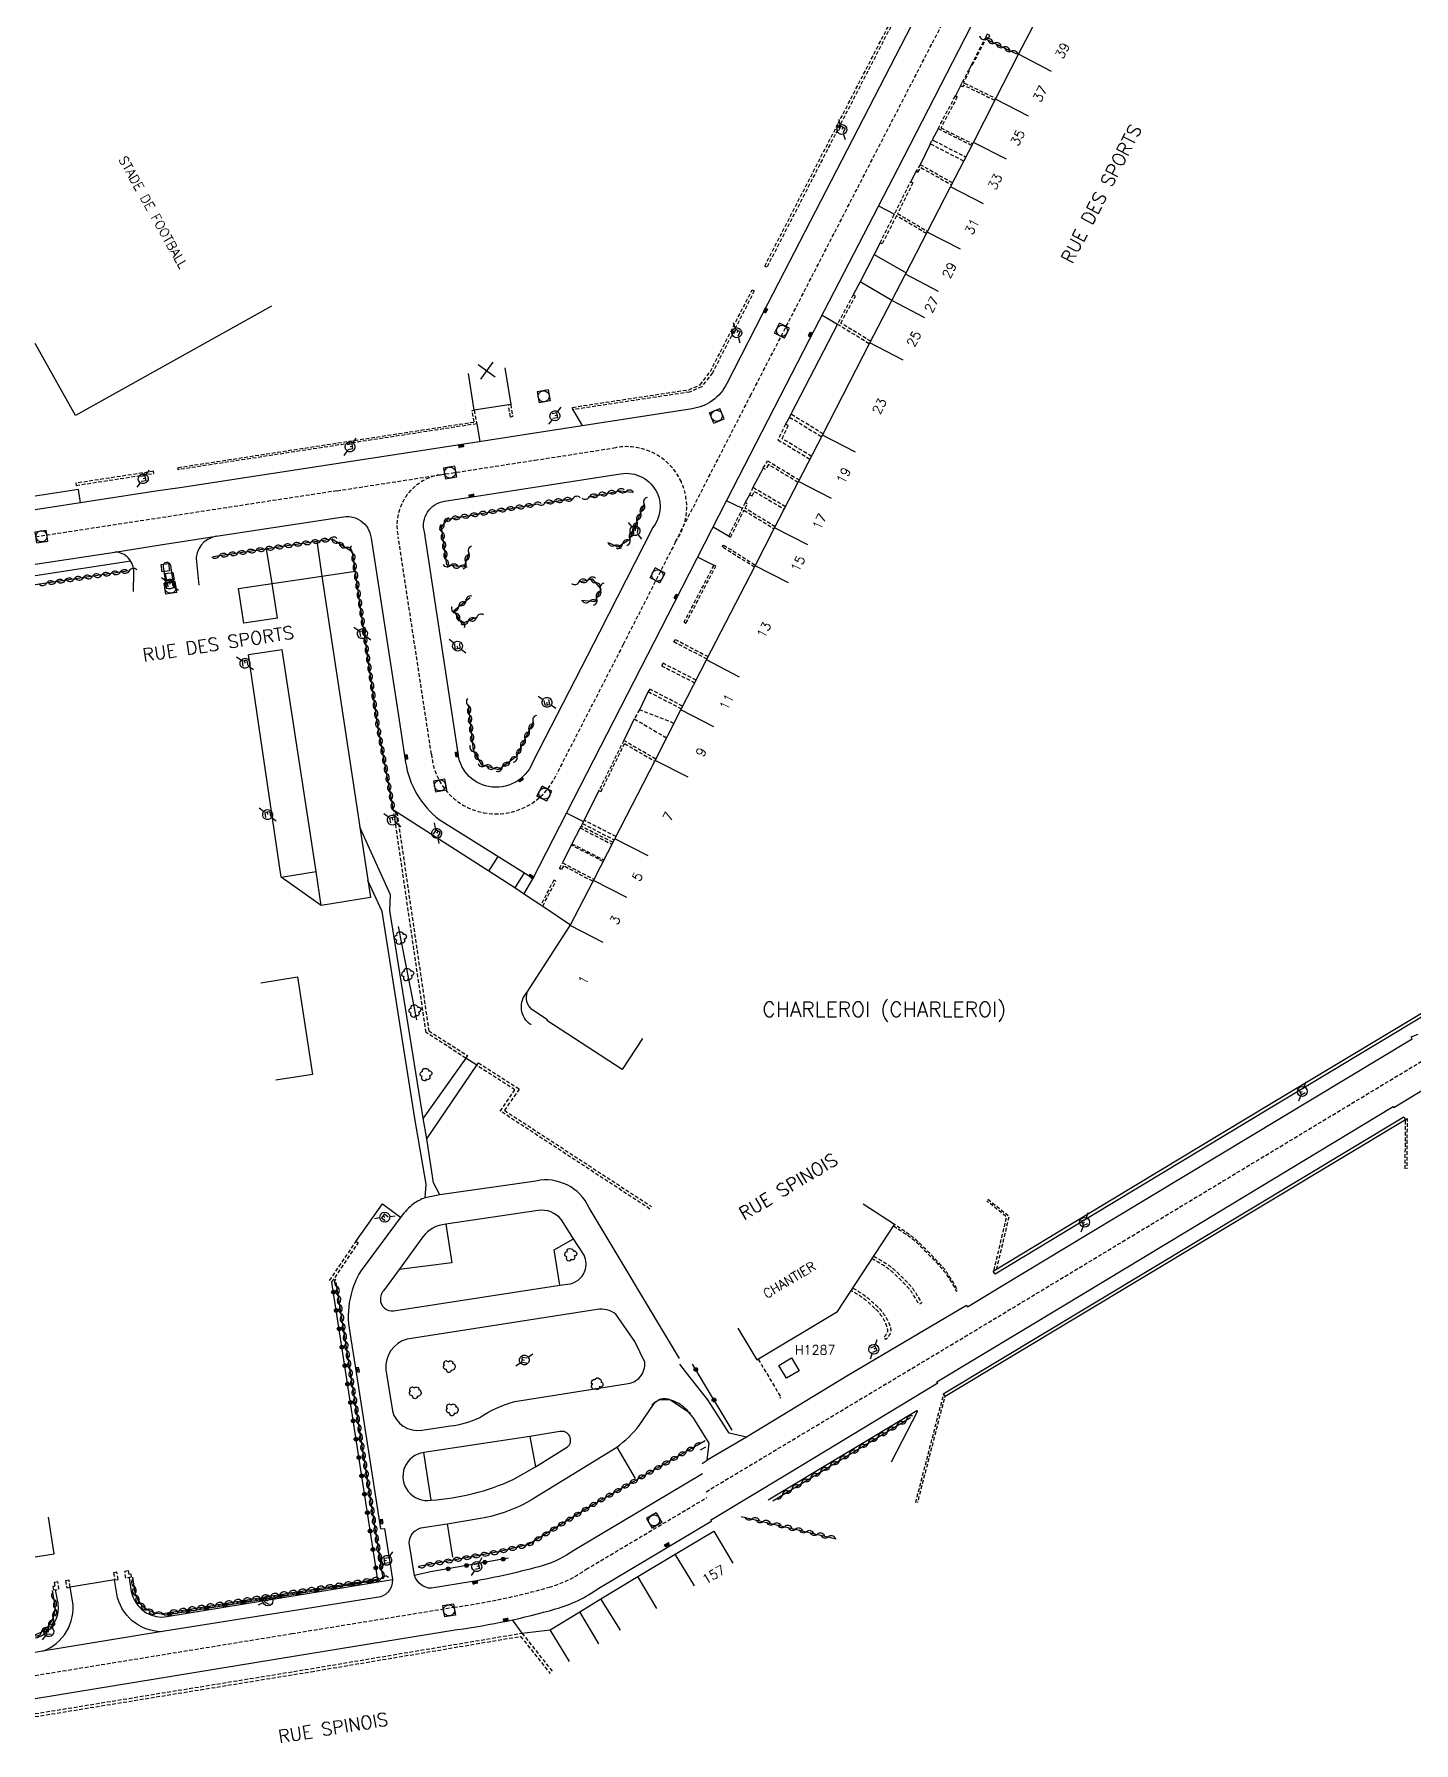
# Model space of a CAD drawing. Header units: millimetres. Extents: x 155999 to 157000, y 122000 to 123000.
# Drawn here: x 155999.9 to 156185.3, y 122388.2 to 122617.9 of the extents above; entities that cross this region are included whole.
import ezdxf
from ezdxf.enums import TextEntityAlignment as Align

# ---------------------------------------------------------------- set-up
doc = ezdxf.new("R2010")
doc.units = ezdxf.units.MM
doc.linetypes.add('DASHED', pattern=[0.75, 0.5, -0.25])
doc.layers.get('0').update_dxf_attribs({"linetype": 'CONTINUOUS'})
for name, color, linetype in [('W0001', 6, 'DASHED'), ('W0008', 7, 'CONTINUOUS'), ('W0100', 7, 'CONTINUOUS'), ('W0112', 1, 'DASHED'), ('W0120', 7, 'CONTINUOUS'), ('W0300', 7, 'CONTINUOUS'), ('W0302', 3, 'CONTINUOUS'), ('W0310', 3, 'CONTINUOUS'), ('W0322', 7, 'CONTINUOUS'), ('W0334', 7, 'CONTINUOUS'), ('W0400', 7, 'CONTINUOUS'), ('W0420', 7, 'CONTINUOUS'), ('W0471', 7, 'CONTINUOUS'), ('W0980', 7, 'CONTINUOUS'), ('W0984', 7, 'CONTINUOUS'), ('W0989', 7, 'CONTINUOUS'), ('W0991', 7, 'CONTINUOUS'), ('W1102', 7, 'CONTINUOUS')]:
    doc.layers.add(name, color=color, linetype=linetype)
doc.styles.get("Standard").update_dxf_attribs({"font": 'romans.shx', "width": 0.85})

# ---------------------------------------------------------------- blocks, each defined once
blk = doc.blocks.new('T471')
for p, q in [((-0.333334, 0.333334), (-0.333334, -0.333334)), ((-0.333334, 0.333334), (0.333334, 0.333334)), ((-0.333334, 0), (0, 0)), ((0.500001, 0.500001), (1.000002, 1.000002)), ((-0.500001, -0.500001), (-1.000002, -1.000002)), ((-0.333334, -0.333334), (0.333334, -0.333334))]:
    blk.add_line(p, q)
blk.add_ellipse((0, 0), major_axis=(0.471405, 0.471405), ratio=1, start_param=5.4977871438, end_param=11.780972451)
blk = doc.blocks.new('t322o')
at = {"color": 0, "linetype": 'Continuous'}
for radius in [0.25, 0.15]:
    blk.add_circle((0, 0), radius, dxfattribs=at)
blk = doc.blocks.new('t310o')
at = {"color": 0, "linetype": 'Continuous'}
for centre, start, end in [((-0.5, 0.38), 216.8699, 323.1304), ((0.5, -0.37), 36.8699, 143.1303)]:
    blk.add_arc(centre, 0.625, start, end, dxfattribs=at)
blk = doc.blocks.new('t991o')
at = {"color": 0, "linetype": 'Continuous'}
for p, q in [((-1, 1), (1, -1)), ((-1, -1), (1, 1))]:
    blk.add_line(p, q, dxfattribs=at)
blk = doc.blocks.new('T420')
for p, q in [((0.75, 0.75), (-0.75, 0.75)), ((-0.75, 0.75), (-0.75, -0.75)), ((0.75, 0.75), (0.75, -0.75)), ((0.75, -0.75), (-0.75, -0.75))]:
    blk.add_line(p, q)
blk.add_ellipse((0, 0), major_axis=(-0.53, 0.53), ratio=1, start_param=3.926991, end_param=10.210176)
blk = doc.blocks.new('t112o')
at = {"color": 0, "linetype": 'Continuous'}
for p, q in [((-0.5, 0.5), (0.5, 0.5)), ((-0.5, -0.5), (-0.5, 0.5)), ((0.5, 0.5), (0.5, -0.5)), ((0.5, -0.5), (-0.5, -0.5))]:
    blk.add_line(p, q, dxfattribs=at)
blk = doc.blocks.new('T400')
for p, q in [((-0.15, 0.3), (0.15, 0.3)), ((-0.15, -0.25), (-0.15, 0.3)), ((-0.15, 0.15), (0.15, 0.15)), ((-0.15, 0), (0.15, 0)), ((0.15, 0.3), (0.15, -0.25)), ((-0.15, -0.15), (0.15, -0.15)), ((-0.15, -0.25), (-0.15, -0.3)), ((-0.15, -0.3), (0.15, -0.3)), ((0.15, -0.3), (0.15, -0.25))]:
    blk.add_line(p, q)
blk = doc.blocks.new('T300')
for p, q in [((-0.8, 0.51), (-0.86, 0.34)), ((-0.86, 0.34), (-0.86, 0.17)), ((-0.86, 0.17), (-0.74, 0.06)), ((-0.69, 0.63), (-0.8, 0.51)), ((-0.8, -0.06), (-0.74, 0.06)), ((-0.74, 0.06), (-0.69, 0.11)), ((-0.57, 0.69), (-0.69, 0.63)), ((-0.46, 0.69), (-0.57, 0.69)), ((-0.29, 0.63), (-0.46, 0.69)), ((-0.29, 0.63), (-0.17, 0.74)), ((-0.23, 0.57), (-0.29, 0.63)), ((-0.17, 0.74), (-0.06, 0.8)), ((-0.06, 0.8), (0.06, 0.8)), ((0.06, 0.8), (0.23, 0.74)), ((0.23, 0.74), (0.34, 0.63)), ((0.34, 0.63), (0.4, 0.51)), ((0.46, 0.46), (0.34, 0.46)), ((0.4, 0.51), (0.4, 0.46)), ((0.57, 0.4), (0.46, 0.46)), ((0.57, 0.4), (0.69, 0.29)), ((0.69, 0.29), (0.74, 0.17)), ((0.74, 0.06), (0.69, -0.17)), ((0.74, 0.17), (0.74, 0.06)), ((-0.8, -0.17), (-0.8, -0.06)), ((-0.8, -0.23), (-0.8, -0.17)), ((-0.74, -0.34), (-0.8, -0.23)), ((-0.69, -0.4), (-0.74, -0.34)), ((-0.51, -0.46), (-0.69, -0.4)), ((-0.4, -0.46), (-0.51, -0.46)), ((-0.4, -0.46), (-0.34, -0.46)), ((-0.34, -0.46), (-0.34, -0.4)), ((-0.34, -0.51), (-0.34, -0.46)), ((-0.29, -0.63), (-0.34, -0.51)), ((-0.17, -0.74), (-0.29, -0.63)), ((-0.06, -0.8), (-0.17, -0.74)), ((0.06, -0.8), (-0.06, -0.8)), ((0.17, -0.74), (0.06, -0.8)), ((0.23, -0.69), (0.17, -0.74)), ((0.29, -0.46), (0.23, -0.46)), ((0.29, -0.63), (0.23, -0.69)), ((0.46, -0.4), (0.29, -0.46)), ((0.34, -0.51), (0.29, -0.63)), ((0.34, -0.51), (0.34, -0.46)), ((0.57, -0.34), (0.46, -0.4)), ((0.63, -0.29), (0.57, -0.34)), ((0.69, -0.17), (0.63, -0.29))]:
    blk.add_line(p, q)

msp = doc.modelspace()

# ---------------------------------------------------------------- linework, layer by layer
at = {"layer": 'W0001'}
msp.add_line((156040.58, 122556.47), (156054.44, 122558.62), dxfattribs=at)
for points in [[(156086.09, 122549.62), (156096.17, 122569.26), (156113.07, 122602.05), (156150.81, 122675.15)], [(156040.58, 122556.47), (156000, 122550.25)]]:
    msp.add_lwpolyline(points, dxfattribs=at)
at = {"layer": 'W0001', "flags": 128}
msp.add_lwpolyline([(156090.21, 122421.92), (156127, 122443.97), (156180.65, 122476.32), (156180.65, 122476.32), (156190.43, 122482.22), (156212.29, 122495.9), (156217.33, 122499.82), (156244.88, 122523.19), (156248.73, 122526.9), (156250.02, 122529.15), (156253.79, 122537.2), (156257.28, 122547.22), (156264.17, 122567.97), (156270.97, 122588.23)], dxfattribs=at)
at = {"layer": 'W0001'}
msp.add_lwpolyline([(156048.81, 122550.28, -0.432552), (156054.44, 122558.62), (156064.82, 122560.23), (156067.19, 122560.58), (156078.12, 122562.29, -0.34009), (156086.87, 122557.67, -0.268747), (156086.09, 122549.62), (156079.06, 122535.81), (156070.11, 122518.41, -0.352458), (156060.28, 122513.19, -0.340366), (156053.27, 122521.08)], format="xyb", close=True, dxfattribs=at)
msp.add_lwpolyline([(156000, 122397.22), (156034.49, 122402.84), (156056.29, 122406.39, 0.035546), (156069.12, 122409.08, 0.087708), (156074.09, 122411.49), (156090.32, 122421.15)], format="xyb", dxfattribs=at)
at = {"layer": 'W0008'}
for points in [[(156120.02, 122623.37), (156109.86, 122603.71), (156097.76, 122580.27), (156092.97, 122570.9, -0.254491), (156088.31, 122567.5), (156066.57, 122564.15), (156057.66, 122562.74), (156019.45, 122556.87), (156016.23, 122556.42), (156000, 122553.93)], [(156000, 122546.62), (156010.73, 122548.24), (156017.13, 122549.24), (156020.95, 122549.82), (156024.35, 122550.35), (156041.12, 122552.91, -0.455782), (156045.16, 122550.12), (156049.04, 122525.06), (156049.8, 122519.95, 0.189056), (156054.3, 122512.29), (156066.28, 122504.78), (156066.91, 122504.31), (156086.01, 122541.55), (156092.95, 122555.12), (156104.14, 122576.89), (156116, 122599.86), (156126.63, 122620.48)], [(156052.33, 122550.97, -0.441079), (156055.01, 122555.08), (156065.36, 122556.69), (156067.73, 122557.04), (156078.71, 122558.75, -0.341508), (156083.6, 122556.18, -0.282579), (156083.04, 122551.52), (156075.87, 122537.45), (156066.86, 122519.93, -0.358447), (156060.96, 122516.71, -0.34747), (156056.84, 122521.45), (156052.33, 122550.97)], [(156086.62, 122439.84), (156074.47, 122460.09, 0.354605), (156067.32, 122463.68), (156054.42, 122461.82), (156052.41, 122461.43, 0.076302), (156050.88, 122460.6, 0.06997), (156049.2, 122458.91), (156043.82, 122451.66, 0.198156), (156042.41, 122442.75), (156043.06, 122438.54), (156046.41, 122416.93), (156046.96, 122416.99), (156048.02, 122410.1, -0.348714), (156046.46, 122407.8), (156033.52, 122405.71), (156016.56, 122403.02), (156000.97, 122400.47), (156000, 122400.31)], [(156055.21, 122457.87, 0.225905), (156052.14, 122456.16), (156048.93, 122451.8), (156046.83, 122448.93, 0.217086), (156046.43, 122447.42, 0.402867), (156048.51, 122446.27), (156070.54, 122449.69), (156071.56, 122449.82, 0.291887), (156073.91, 122451.59, 0.210632), (156073.79, 122453.7), (156072.36, 122455.9), (156070.74, 122458.48, 0.26451), (156067.61, 122459.73), (156055.21, 122457.87)], [(156089.7, 122424.32), (156072.41, 122414.03, -0.09028), (156068.29, 122412, -0.027248), (156058.8, 122409.85), (156053.28, 122408.93, -0.324516), (156051.01, 122410.65), (156050.3, 122415.05, -0.345623), (156051.85, 122417.04), (156055.38, 122417.61), (156059.89, 122418.35, 0.094839), (156066.97, 122420.99), (156078.19, 122427.91, 0.068151), (156081.2, 122430.83), (156083.12, 122433.64, -0.37546), (156085.34, 122434.3), (156088.08, 122432.49)], [(156052.26, 122427.18, 1.023348), (156053.23, 122420.79, 0.09298), (156064.28, 122423.56), (156067.26, 122425.28), (156071.57, 122427.93, 0.787632), (156070.52, 122430), (156066.52, 122429.36), (156052.26, 122427.18)], [(156000, 122394.13), (156034.98, 122399.84), (156056.74, 122403.38, 0.035442), (156069.96, 122406.15, 0.085789), (156075.76, 122408.94), (156090.95, 122417.99)], [(156016.98, 122403.09, -0.358631), (156010.97, 122408.2), (156010.69, 122410.05)], [(156000.97, 122400.47, 0.358631), (156005.04, 122407.23), (156004.71, 122409.07)]]:
    msp.add_lwpolyline(points, format="xyb", dxfattribs=at)
for points in [[(156032.58, 122539.33), (156031.88, 122544.01), (156038.55, 122545), (156045.09, 122501.8)], [(156045.09, 122501.8), (156038.47, 122500.72), (156037.79, 122505.29), (156033.21, 122535.07), (156028.67, 122534.44)], [(156054.42, 122461.82), (156053.56, 122463.45), (156052.64, 122469.37), (156052.18, 122472.11), (156047.69, 122500.05), (156047.78, 122502.16), (156043.65, 122511.26)], [(156052.41, 122461.43), (156052.55, 122463.28), (156051.05, 122472.08), (156046.63, 122499.91), (156044.74, 122504.08)], [(156010.69, 122410.05), (156004.71, 122409.07)]]:
    msp.add_lwpolyline(points, dxfattribs=at)
at = {"layer": 'W0008', "flags": 128}
for points in [[(156125.19, 122446.95), (156125.32, 122446.77), (156129.91, 122449.57), (156141.44, 122456.5), (156185.1, 122482.78), (156185, 122483.08), (156185.91, 122483.43)], [(156125.2, 122446.96), (156109.36, 122437.58), (156095.62, 122429.26), (156093.3, 122429.8), (156090.44, 122434.26), (156087.58, 122437.9), (156086.67, 122439.08)], [(156090.77, 122418.11), (156101.13, 122424.32), (156121.35, 122436.56)], [(156098.56, 122420.81), (156118.54, 122432.82), (156118.61, 122432.73), (156115.06, 122425.87)], [(156095.62, 122429.26), (156090.33, 122426.14)]]:
    msp.add_lwpolyline(points, dxfattribs=at)
for points in [[(156121.3, 122436.54), (156121.22, 122436.7), (156138.2, 122446.89), (156154.68, 122456.84), (156182.55, 122473.68), (156182.65, 122473.56), (156192.17, 122479.34, -0.016988)], [(156089.65, 122425.73), (156090.33, 122426.14), (156090.61, 122428.46), (156088.54, 122431.76, 0.035658), (156088.21, 122432.21, 0.017477), (156087.43, 122433.07, 0.055233), (156086.89, 122433.52, 0.036209), (156085.95, 122434.04, 0.075853), (156085.23, 122434.25, 0.054034), (156084.18, 122434.27, 0.103999), (156083.61, 122434.1, 0.070543), (156082.91, 122433.57)]]:
    msp.add_lwpolyline(points, format="xyb", dxfattribs=at)
at = {"layer": 'W0008'}
msp.add_lwpolyline([(156080.62, 122442.09), (156078.05, 122445.79, 0.20809), (156075.54, 122446.42), (156050.02, 122442.42, 0.369776), (156047.16, 122438.31), (156048.02, 122432.81, 0.391596), (156051.99, 122430.18), (156055.83, 122430.76, 0.080084), (156059.76, 122431.89, -0.070911), (156064.47, 122434.05), (156079.46, 122436.42, 0.428416), (156081.94, 122439.35)], format="xyb", close=True, dxfattribs=at)
at = {"layer": 'W0100'}
for points in [[(156066.68, 122484.67, -0.468357), (156066.16, 122489.09), (156071.94, 122498.03), (156075.08, 122504.08), (156077.94, 122509.67), (156083.34, 122520.22), (156086.79, 122527.03), (156090.26, 122533.73), (156096.81, 122546.37), (156099.41, 122551.51), (156102.62, 122557.74), (156105.86, 122563.93), (156112.22, 122576.34), (156115.16, 122582.04), (156116.99, 122585.58), (156119.93, 122591.24), (156123.06, 122597.32), (156126.13, 122603.31), (156129.11, 122609.12), (156132.21, 122615.15), (156135.09, 122620.72)], [(156081.67, 122482.84), (156078.93, 122478.66), (156068.81, 122485.28), (156068.86, 122485.36), (156066.75, 122486.75, -0.296757), (156066.16, 122489.09)]]:
    msp.add_lwpolyline(points, format="xyb", dxfattribs=at)
for points in [[(156031.76, 122581.3), (156005.43, 122566.58), (156000, 122576.29)], [(156063.16, 122573), (156063.93, 122568.06), (156059.04, 122567.3), (156058.27, 122572.24)], [(156030.32, 122490.34), (156035.26, 122491.11), (156037.29, 122478.02), (156032.34, 122477.26)], [(156000, 122413.14), (156002.57, 122413.55), (156001.79, 122418.49)], [(156071.84, 122399.08), (156069.25, 122403.35), (156073.21, 122405.76), (156076.03, 122407.53), (156081.01, 122410.5), (156086.04, 122413.53), (156091.22, 122416.62), (156093.78, 122412.32)]]:
    msp.add_lwpolyline(points, dxfattribs=at)
at = {"layer": 'W0100', "flags": 128}
msp.add_lwpolyline([(156094.46, 122443.91), (156097.03, 122439.63), (156107.87, 122446.12), (156115.51, 122457.82), (156111.32, 122460.55)], dxfattribs=at)
msp.add_lwpolyline([(156101.7, 122439.9), (156102.71, 122438.18), (156100.99, 122437.16), (156099.97, 122438.89)], close=True, dxfattribs=at)
at = {"layer": 'W0112'}
for points in [[(156123.24, 122642.47), (156126.36, 122640.86), (156108.23, 122605.68), (156098.37, 122586.53), (156098.08, 122586.68), (156107.94, 122605.83), (156125.92, 122640.72), (156123.1, 122642.17)], [(156129.02, 122608.94), (156124.78, 122611), (156124.65, 122610.77), (156124.4, 122610.9), (156124.67, 122611.41), (156125.45, 122612.92), (156125.58, 122612.86), (156124.8, 122611.35), (156124.92, 122611.27), (156129.16, 122609.21)], [(156125.91, 122602.87), (156121.38, 122605.14), (156123.71, 122609.57), (156123.97, 122609.44), (156121.76, 122605.26), (156126.04, 122603.12)], [(156124.84, 122600.78), (156120.58, 122602.97), (156120.32, 122603.09), (156120.59, 122603.65), (156120.84, 122603.53), (156125.12, 122601.34)], [(156119.83, 122591.05), (156115.78, 122593.45), (156113.88, 122589.67), (156113.59, 122589.81), (156117.72, 122598.03), (156118.01, 122597.88), (156115.93, 122593.74), (156119.98, 122591.34)], [(156123.33, 122597.85), (156118.99, 122600.29), (156118.43, 122599.44), (156118.66, 122599.29), (156119.08, 122599.91), (156123.2, 122597.6)], [(156112.34, 122576.57), (156108.31, 122579.02), (156110.27, 122582.64), (156109.96, 122582.81), (156107.84, 122578.89), (156112.18, 122576.25)], [(156063.93, 122568.06), (156064.17, 122566.44), (156063.89, 122566.39), (156063.64, 122568.01)], [(156105.95, 122564.11), (156101.61, 122566.77), (156101.42, 122566.38), (156105.75, 122563.73)], [(156104.38, 122561.1), (156100.42, 122563.49), (156101.25, 122565.24), (156100.86, 122565.43), (156099.86, 122563.33), (156104.17, 122560.72)], [(156102.55, 122557.6), (156098.58, 122560), (156098.2, 122559.35), (156097.89, 122559.53), (156098.44, 122560.51), (156102.72, 122557.93)], [(156100.86, 122554.33), (156096.5, 122556.91), (156096.05, 122555.93), (156096.38, 122555.78), (156096.67, 122556.39), (156100.7, 122554.01)], [(156099.48, 122551.64), (156095.43, 122554.12), (156095.74, 122554.74), (156095.47, 122554.88), (156093.23, 122550.39), (156093.5, 122550.25), (156095.29, 122553.85), (156099.34, 122551.37)], [(156096.72, 122546.19), (156092.38, 122548.92), (156092.54, 122549.18), (156096.85, 122546.46)], [(156090.32, 122533.85), (156085.85, 122536.16), (156086.03, 122536.49), (156090.49, 122534.17)], [(156088.85, 122531.01), (156084.41, 122533.3), (156084.22, 122532.95), (156088.66, 122530.65)], [(156087.04, 122527.52), (156082.62, 122529.81), (156082.43, 122529.47), (156086.87, 122527.17)], [(156085.87, 122525.21), (156081.23, 122527.04), (156080.55, 122525.8), (156084.88, 122523.25)], [(156083.43, 122520.4), (156079.12, 122522.9), (156075.8, 122516.17), (156076.07, 122516.03), (156079.24, 122522.48), (156083.3, 122520.13)], [(156077.69, 122509.19), (156073.39, 122511.39), (156073.25, 122511.15), (156077.56, 122508.94)], [(156078.1, 122509.98), (156073.8, 122512.18), (156073.57, 122511.74), (156077.87, 122509.54)], [(156076.38, 122506.63), (156072.07, 122508.83), (156072.17, 122509.03), (156076.48, 122506.82)], [(156074.97, 122503.97), (156071.02, 122506.05), (156070.73, 122505.56), (156070.47, 122505.71), (156070.9, 122506.45), (156075.11, 122504.24)], [(156082.64, 122459.92), (156062.53, 122473.08), (156064.5, 122475.94), (156059.36, 122479.24), (156059.58, 122479.58), (156065.07, 122476.05), (156063.09, 122473.19), (156082.86, 122460.25)], [(156039.59, 122450.3), (156043.11, 122455.52)], [(156039.9, 122450.1), (156043.41, 122455.32), (156043.12, 122455.54)], [(156000, 122392.08), (156037.03, 122398.12), (156065.44, 122402.9), (156069.57, 122397.7)], [(156000, 122391.68), (156037.1, 122397.72), (156065.27, 122402.47), (156069.22, 122397.49)]]:
    msp.add_lwpolyline(points, dxfattribs=at)
for points in [[(156128, 122617.86), (156127.79, 122617.48), (156125.87, 122613.78), (156126, 122613.72), (156127.92, 122617.41), (156128.15, 122617.28), (156128.36, 122617.66)], [(156072.24, 122567.69), (156087.88, 122570.06), (156089.41, 122570.72), (156090.77, 122572.5), (156096.39, 122583.48), (156096.68, 122583.33), (156091.05, 122572.32), (156089.61, 122570.46), (156087.97, 122569.74), (156072.29, 122567.37)], [(156019.21, 122559.6), (156059.03, 122565.72), (156058.75, 122567.25), (156059.04, 122567.3), (156059.37, 122565.48), (156019.25, 122559.31)], [(156005.52, 122557.2), (156015.97, 122558.81), (156015.92, 122559.09), (156005.48, 122557.49)], [(156087.49, 122538.67), (156091.49, 122546.32), (156091.22, 122546.46), (156087.22, 122538.81)], [(156048.63, 122513.25), (156052.92, 122483.88), (156058.11, 122480.54), (156057.89, 122480.21), (156052.55, 122483.65), (156048.19, 122513.54)], [(156068.23, 122500.64), (156070.01, 122503.99), (156069.74, 122504.14), (156067.96, 122500.78)], [(156002.47, 122408.71), (156003.2, 122408.82), (156003.05, 122409.78), (156002.58, 122409.7), (156002.66, 122409.21), (156002.39, 122409.17)], [(156004.71, 122409.07), (156004.56, 122410.02), (156004.09, 122409.95), (156004.25, 122409)], [(156011.16, 122410.13), (156011, 122411.08), (156010.54, 122411), (156010.69, 122410.05)], [(156012.93, 122410.42), (156012.2, 122410.3), (156012.05, 122411.25), (156012.51, 122411.32), (156012.59, 122410.84), (156012.86, 122410.88)]]:
    msp.add_lwpolyline(points, close=True, dxfattribs=at)
at = {"layer": 'W0112', "flags": 128}
for points in [[(156184.18, 122465.3), (156184.22, 122471.93), (156184.43, 122472.07), (156184.39, 122465.3)], [(156128.09, 122461.23), (156130.92, 122458.96), (156129.22, 122451.83), (156129.03, 122451.71), (156128.91, 122451.74), (156130.61, 122458.85), (156127.92, 122461.02)], [(156097.2, 122439.72), (156100.26, 122434.59), (156100.09, 122434.51)], [(156118.37, 122420.45), (156122.13, 122435.01), (156122.29, 122434.74), (156118.59, 122420.4)]]:
    msp.add_lwpolyline(points, dxfattribs=at)
for points in [[(156115.4, 122457.64, -0.020122), (156117.52, 122456.22, -0.034632), (156118.65, 122455.27, -0.007045), (156120.2, 122453.72, -0.007316), (156121.66, 122452.19, -0.040664), (156122.54, 122451.06, -0.022949), (156123.83, 122448.89), (156124.02, 122448.99, 0.022949), (156122.71, 122451.18, 0.040664), (156121.81, 122452.33, 0.007316), (156120.35, 122453.87, 0.007045), (156118.79, 122455.42, 0.034632), (156117.64, 122456.39, 0.020122), (156115.51, 122457.82, 0.020122)], [(156112.73, 122453.56, -0.029336), (156114.62, 122452.44, -0.042073), (156115.81, 122451.48, -0.00463), (156116.65, 122450.66, -0.005302), (156117.37, 122449.93, -0.041611), (156118.18, 122448.93), (156119.18, 122447.29), (156118.84, 122447.09), (156117.84, 122448.72, 0.041236), (156117.08, 122449.65, 0.005302), (156116.37, 122450.37, 0.00463), (156115.53, 122451.19, 0.042073), (156114.39, 122452.11, 0.029889), (156112.51, 122453.22)], [(156109.94, 122449.29, -0.020954), (156111.34, 122448.4, -0.029551), (156112.16, 122447.76, -0.004717), (156113.32, 122446.71, -0.020359), (156113.58, 122446.45, -0.034029), (156113.94, 122446, -0.017951), (156114.54, 122445.07, -0.048076), (156114.79, 122444.55, -0.03528), (156115.01, 122443.78, -0.161778), (156114.93, 122443.17, -0.103594), (156114.36, 122442.4), (156114.1, 122442.7, 0.103594), (156114.57, 122443.34, 0.161778), (156114.61, 122443.7, 0.03528), (156114.41, 122444.41, 0.048076), (156114.2, 122444.87, 0.017951), (156113.62, 122445.77, 0.034029), (156113.29, 122446.18, 0.020359), (156113.05, 122446.41, 0.004717), (156111.9, 122447.46, 0.029551), (156111.12, 122448.07, 0.021241), (156109.72, 122448.95)]]:
    msp.add_lwpolyline(points, format="xyb", dxfattribs=at)
at = {"layer": 'W0120', "flags": 128}
for points in [[(156128.78, 122451.57), (156141.85, 122459.45), (156166, 122474.01), (156187.02, 122486.67), (156187.27, 122486.25), (156166.25, 122473.59), (156142.1, 122459.03), (156129.04, 122451.15)], [(156122.08, 122435.09), (156183.98, 122472.32), (156184.22, 122471.93), (156122.32, 122434.7)]]:
    msp.add_lwpolyline(points, close=True, dxfattribs=at)
at = {"layer": 'W0302'}
msp.add_lwpolyline([(156051.31, 122485.37), (156048.84, 122497.91)], dxfattribs=at)
at = {"layer": 'W0310'}
for points in [[(156127.86, 122617.19), (156131.93, 122615.22)], [(156058.3, 122548.08), (156057.61, 122546.22), (156055.35, 122546.5), (156054.62, 122551.61), (156055.5, 122552.64), (156067.63, 122554.7)], [(156068.56, 122554.87), (156072.38, 122555.42)], [(156074.52, 122555.68), (156078.64, 122556.48), (156080.32, 122556.27)], [(156081.87, 122554.66), (156079.85, 122549.88), (156078.32, 122548.89), (156077.23, 122549.45)], [(156048.19, 122513.53), (156046.12, 122524.61), (156042.68, 122548.24), (156039.91, 122549.98), (156023.93, 122547.61)], [(156012.66, 122545.72), (156000, 122543.82)], [(156073.12, 122544.23), (156074.88, 122544.63), (156076.06, 122543.26), (156075.25, 122541.56), (156073.43, 122541.74)], [(156059.35, 122539.43), (156057.4, 122538.63), (156056.3, 122540.4), (156058.46, 122542.13)], [(156066.95, 122525.38), (156064.65, 122520.69), (156062.28, 122518.98), (156060.04, 122519.65), (156058.92, 122521.54), (156058.27, 122527.68)], [(156088.94, 122428.13), (156075.04, 122420.21), (156066.34, 122414.8), (156062.31, 122413.85), (156051.55, 122411.87)]]:
    msp.add_lwpolyline(points, dxfattribs=at)
for points in [[(156013.08, 122410.41), (156013.35, 122408.6, 0.354039), (156016.99, 122405.51), (156017.48, 122405.58), (156032.93, 122408.12), (156046.77, 122410.28), (156040.49, 122450.03)], [(156000, 122402.73), (156000.2, 122402.76, 0.353411), (156002.65, 122406.85), (156002.33, 122408.65)]]:
    msp.add_lwpolyline(points, format="xyb", dxfattribs=at)
at = {"layer": 'W0310', "flags": 128}
for points in [[(156099.17, 122420.71), (156117.67, 122431.89)], [(156090.07, 122428.76), (156089.01, 122428.13)], [(156094.93, 122418.6), (156107.69, 122415.6)]]:
    msp.add_lwpolyline(points, dxfattribs=at)
at = {"layer": 'W0322'}
for points in [[(156018.07, 122405.45), (156032.99, 122407.84), (156046.05, 122410.06), (156039.9, 122450.1)], [(156063.63, 122412.98), (156053.14, 122411.13)]]:
    msp.add_lwpolyline(points, dxfattribs=at)
at = {"layer": 'W0322', "flags": 128}
for points in [[(156093.7, 122430.18), (156088.37, 122439.07)], [(156090.1, 122427.91), (156089.4, 122427.49)]]:
    msp.add_lwpolyline(points, dxfattribs=at)
at = {"layer": 'W0334'}
for p, q in [((156073.57, 122511.74), (156073.39, 122511.39)), ((156072.07, 122508.83), (156070.9, 122506.45))]:
    msp.add_line(p, q, dxfattribs=at)
for points in [[(156125.87, 122613.78), (156125.45, 122612.92)], [(156124.4, 122610.9), (156123.71, 122609.57)], [(156121.38, 122605.14), (156120.59, 122603.65)], [(156120.32, 122603.09), (156118.99, 122600.29)], [(156118.43, 122599.44), (156117.72, 122598.03)], [(156113.37, 122594.77), (156115.51, 122593.64)], [(156113.59, 122589.81), (156112.79, 122588.25), (156110.89, 122584.54), (156109.96, 122582.81)], [(156112.79, 122588.25), (156117.09, 122585.76)], [(156115.16, 122582.04), (156110.89, 122584.54)], [(156105.79, 122580.1), (156107.84, 122578.89), (156101.61, 122566.77)], [(156072.29, 122567.37), (156073.53, 122565.23)], [(156101.42, 122566.38), (156100.86, 122565.43)], [(156059.37, 122565.48), (156059.79, 122563.08)], [(156097.89, 122559.53), (156096.5, 122556.91)], [(156006.11, 122554.87), (156005.82, 122556.66), (156000, 122555.77)], [(156095.07, 122554.08), (156092.94, 122555.12)], [(156096.05, 122555.93), (156095.47, 122554.88)], [(156093.23, 122550.39), (156091.14, 122551.59)], [(156031.88, 122544.01), (156031.1, 122548.67)], [(156037.86, 122549.68), (156038.55, 122545), (156043.06, 122545.65)], [(156089.07, 122547.54), (156091.22, 122546.46)], [(156012.85, 122547.03), (156000, 122545.03)], [(156018.71, 122543.4), (156018.23, 122546.41)], [(156032.58, 122539.33), (156028.05, 122538.66), (156027.36, 122543.34), (156031.88, 122544.01)], [(156038.47, 122500.72), (156033.07, 122504.54), (156028.67, 122534.44)], [(156082.43, 122529.47), (156081.23, 122527.04)], [(156080.55, 122525.8), (156079.12, 122522.9)], [(156075.8, 122516.17), (156073.8, 122512.18)], [(156067.96, 122500.78), (156065.93, 122502.09), (156064.49, 122503.11), (156060.99, 122505.34), (156048.19, 122513.53)], [(156073.68, 122512), (156071.44, 122513.13)], [(156073.25, 122511.15), (156072.17, 122509.03)], [(156060.99, 122505.34), (156062.24, 122507.31)], [(156033.07, 122504.54), (156037.79, 122505.29)], [(156065.75, 122505.11), (156064.49, 122503.11)], [(156065.7, 122502.25), (156066.91, 122504.31)], [(156068.23, 122500.64), (156071.99, 122498.12)], [(156052.64, 122469.37), (156059.36, 122479.24), (156057.89, 122480.21), (156052.18, 122472.11)], [(156043.12, 122455.54), (156046.7, 122460.63), (156049.13, 122458.81)], [(156055.21, 122457.87), (156056, 122452.7), (156048.93, 122451.8)], [(156070.54, 122449.69), (156069.77, 122454.42), (156072.36, 122455.9)], [(156066.52, 122429.36), (156067.26, 122425.28)], [(156053.23, 122420.79), (156052.26, 122427.18)], [(156078.19, 122427.91), (156080.68, 122423.68)], [(156055.38, 122417.61), (156056.11, 122413.1)], [(156053.14, 122411.13), (156051.01, 122410.65)], [(156064.14, 122404.69), (156065.44, 122402.9), (156069.25, 122403.35)]]:
    msp.add_lwpolyline(points, dxfattribs=at)
for points in [[(156024.35, 122550.35, 0.403017), (156021.67, 122546.9), (156022, 122543.77)], [(156013.21, 122542.93), (156013.25, 122545.49, 0.420975), (156010.73, 122548.24, 0.420975)], [(156018.23, 122546.41, 0.984516), (156017.2, 122546.26), (156017.67, 122543.31)], [(156012.65, 122410.34), (156012.92, 122408.52, 0.356829), (156017.01, 122405.07), (156017.69, 122405.15), (156033.03, 122407.66), (156048.02, 122410.1)], [(156000, 122402.29), (156000.31, 122402.34, 0.356828), (156003.08, 122406.92), (156002.76, 122408.72)]]:
    msp.add_lwpolyline(points, format="xyb", dxfattribs=at)
at = {"layer": 'W1102'}
for p, q in [((156136.65, 122612.85), (156132.21, 122615.15)), ((156133.56, 122606.83), (156129.11, 122609.12)), ((156130.58, 122601.03), (156126.13, 122603.31)), ((156127.51, 122595.04), (156123.06, 122597.32)), ((156124.38, 122588.95), (156119.93, 122591.24)), ((156121.43, 122583.27), (156116.99, 122585.58)), ((156119.59, 122579.74), (156115.16, 122582.04)), ((156116.67, 122574.05), (156112.22, 122576.34)), ((156110.3, 122561.65), (156105.86, 122563.93)), ((156107.05, 122555.43), (156102.62, 122557.74)), ((156103.86, 122549.22), (156099.41, 122551.51)), ((156101.27, 122544.11), (156096.81, 122546.37)), ((156094.7, 122531.43), (156090.26, 122533.73)), ((156091.23, 122524.73), (156086.79, 122527.03)), ((156087.8, 122517.96), (156083.34, 122520.22)), ((156082.39, 122507.39), (156077.94, 122509.67)), ((156079.53, 122501.8), (156075.08, 122504.08)), ((156076.38, 122495.73), (156071.94, 122498.03)), ((156088.62, 122409.25), (156086.04, 122413.53)), ((156083.58, 122406.21), (156081.01, 122410.5)), ((156078.69, 122403.29), (156076.03, 122407.53)), ((156075.8, 122401.48), (156073.21, 122405.76))]:
    msp.add_line(p, q, dxfattribs=at)

# ---------------------------------------------------------------- block references
at = {"layer": 'W0112', "rotation": 279.038493309951}
for p in [(156017.51, 122546.14), (156018.1, 122544.92)]:
    msp.add_blockref('t112o', p, dxfattribs=at)
at = {"layer": 'W0300'}
for p, rotation in [((156049.12, 122496.45), 101.179437224334), ((156050.09, 122491.54), 101.179437224334), ((156051.06, 122486.64), 101.179437224334), ((156052.55, 122478.09), 98.30762928903118), ((156072, 122453.87), 99.3193153447208), ((156055.71, 122438.73), 351.569148724587), ((156075.57, 122436.46), 71.7766143521948), ((156051.14, 122435.21), 351.569148724587), ((156056.11, 122432.91), 351.569148724587)]:
    msp.add_blockref('T300', p, dxfattribs=dict(at, rotation=rotation))
at = {"layer": 'W0310'}
for p, rotation in [((156127.86, 122617.19), 334.213274533834), ((156128.98, 122616.65), 334.213274533834), ((156130.11, 122616.1), 334.213274533834), ((156131.24, 122615.56), 334.213274533834), ((156078.2, 122556.39), 10.9076408559714), ((156079.43, 122556.38), 352.983032446444), ((156063.36, 122553.98), 9.625360903736679), ((156064.59, 122554.19), 9.625360903736679), ((156065.82, 122554.39), 9.625360903736679), ((156067.05, 122554.6), 9.625360903736679), ((156068.56, 122554.87), 8.1078223449214), ((156069.8, 122555.05), 8.1078223449214), ((156071.04, 122555.23), 8.1078223449214), ((156072.28, 122555.4), 8.1078223449214), ((156074.52, 122555.68), 10.9076408559714), ((156075.74, 122555.92), 10.9076408559714), ((156076.97, 122556.15), 10.9076408559714), ((156081.39, 122553.51), 247.022860391773), ((156081.87, 122554.66), 247.022860391773), ((156054.99, 122552.05), 49.3795300612496), ((156055.96, 122552.72), 9.625360903736679), ((156057.19, 122552.93), 9.625360903736679), ((156058.43, 122553.14), 9.625360903736679), ((156059.66, 122553.35), 9.625360903736679), ((156060.89, 122553.56), 9.625360903736679), ((156062.12, 122553.77), 9.625360903736679), ((156080.41, 122551.21), 247.022860391773), ((156080.9, 122552.36), 247.022860391773), ((156037.11, 122549.56), 188.452548809323), ((156038.35, 122549.75), 188.452548809323), ((156039.58, 122549.93), 188.452548809323), ((156040.69, 122549.49), 147.850754861509), ((156054.71, 122550.94), 98.1784447343855), ((156054.89, 122549.71), 98.1784447343855), ((156077.88, 122549.11), 152.830993792028), ((156078.96, 122549.31), 212.833994417794), ((156079.92, 122550.06), 247.022860391773), ((156024.74, 122547.73), 188.452548809323), ((156025.98, 122547.91), 188.452548809323), ((156027.22, 122548.09), 188.452548809323), ((156028.45, 122548.28), 188.452548809323), ((156029.69, 122548.46), 188.452548809323), ((156030.93, 122548.65), 188.452548809323), ((156032.16, 122548.83), 188.452548809323), ((156033.4, 122549.01), 188.452548809323), ((156034.64, 122549.2), 188.452548809323), ((156035.87, 122549.38), 188.452548809323), ((156041.75, 122548.83), 147.850754861509), ((156042.7, 122548.1), 98.27884538019552), ((156042.88, 122546.86), 98.27884538019552), ((156055.07, 122548.47), 98.1784447343855), ((156055.25, 122547.23), 98.1784447343855), ((156057.86, 122546.91), 249.715323968318), ((156058.3, 122548.08), 249.715323968318), ((156007.72, 122544.98), 188.549830654259), ((156008.95, 122545.16), 188.549830654259), ((156010.19, 122545.35), 188.549830654259), ((156011.43, 122545.54), 188.549830654259), ((156012.66, 122545.72), 188.549830654259), ((156043.06, 122545.62), 98.27884538019552), ((156043.24, 122544.38), 98.27884538019552), ((156055.86, 122546.44), 172.855292876942), ((156057.1, 122546.28), 172.855292876942), ((156001.54, 122544.05), 188.549830654259), ((156002.77, 122544.24), 188.549830654259), ((156004.01, 122544.42), 188.549830654259), ((156005.25, 122544.61), 188.549830654259), ((156006.48, 122544.79), 188.549830654259), ((156043.42, 122543.15), 98.27884538019552), ((156043.6, 122541.91), 98.27884538019552), ((156073.12, 122544.23), 12.7126166634875), ((156074.34, 122544.5), 12.7126166634875), ((156075.33, 122544.11), 310.790161452271), ((156075.47, 122542.01), 244.573395023138), ((156076, 122543.14), 244.573395023138), ((156043.78, 122540.67), 98.27884538019552), ((156056.54, 122540.02), 121.821172690782), ((156056.93, 122540.9), 38.61774016306), ((156057.91, 122541.68), 38.61774016306), ((156074.51, 122541.63), 174.209281678164), ((156043.96, 122539.44), 98.27884538019552), ((156044.14, 122538.2), 98.27884538019552), ((156057.2, 122538.96), 121.821172690782), ((156058.2, 122538.95), 202.371417628764), ((156059.35, 122539.43), 202.371417628764), ((156044.32, 122536.96), 98.27884538019552), ((156044.5, 122535.73), 98.27884538019552), ((156044.68, 122534.49), 98.27884538019552), ((156044.86, 122533.25), 98.27884538019552), ((156045.04, 122532.01), 98.27884538019552), ((156045.22, 122530.78), 98.27884538019552), ((156045.4, 122529.54), 98.27884538019552), ((156045.58, 122528.3), 98.27884538019552), ((156045.76, 122527.07), 98.27884538019552), ((156045.94, 122525.83), 98.27884538019552), ((156058.28, 122527.57), 96.06805596375659), ((156058.41, 122526.33), 96.06805596375659), ((156046.12, 122524.59), 100.5899382640239), ((156058.54, 122525.09), 96.06805596375659), ((156058.68, 122523.85), 96.06805596375659), ((156066.4, 122524.26), 243.961006600191), ((156066.95, 122525.38), 243.961006600191), ((156046.35, 122523.36), 100.5899382640239), ((156046.58, 122522.14), 100.5899382640239), ((156059.01, 122521.38), 120.722116698592), ((156058.81, 122522.6), 96.06805596375659), ((156065.3, 122522.01), 243.961006600191), ((156065.85, 122523.13), 243.961006600191), ((156046.81, 122520.91), 100.5899382640239), ((156047.04, 122519.68), 100.5899382640239), ((156059.65, 122520.31), 120.722116698592), ((156060.51, 122519.51), 163.250442908668), ((156062.8, 122519.36), 215.79876214744), ((156063.82, 122520.09), 215.79876214744), ((156064.75, 122520.89), 243.961006600191), ((156047.27, 122518.45), 100.5899382640239), ((156047.5, 122517.22), 100.5899382640239), ((156061.7, 122519.15), 163.250442908668), ((156047.73, 122515.99), 100.5899382640239), ((156047.96, 122514.76), 100.5899382640239), ((156048.19, 122513.53), 100.5899382640239), ((156040.57, 122449.52), 98.97969468100739), ((156040.77, 122448.29), 98.97969468100739), ((156040.96, 122447.05), 98.97969468100739), ((156041.16, 122445.82), 98.97969468100739), ((156041.35, 122444.58), 98.97969468100739), ((156041.55, 122443.35), 98.97969468100739), ((156041.74, 122442.11), 98.97969468100739), ((156041.94, 122440.88), 98.97969468100739), ((156042.13, 122439.65), 98.97969468100739), ((156042.33, 122438.41), 98.97969468100739), ((156042.52, 122437.18), 98.97969468100739), ((156042.72, 122435.94), 98.97969468100739), ((156042.91, 122434.71), 98.97969468100739), ((156043.11, 122433.47), 98.97969468100739), ((156043.3, 122432.24), 98.97969468100739), ((156043.5, 122431), 98.97969468100739), ((156043.7, 122429.77), 98.97969468100739), ((156114.57, 122430.02), 31.14017438283889), ((156115.86, 122430.8), 31.14017438283889), ((156117.14, 122431.57), 31.14017438283889), ((156043.89, 122428.53), 98.97969468100739), ((156044.09, 122427.3), 98.97969468100739), ((156088.62, 122427.94), 209.646368540049), ((156110.72, 122427.69), 31.14017438283889), ((156112.01, 122428.47), 31.14017438283889), ((156113.29, 122429.25), 31.14017438283889), ((156044.28, 122426.06), 98.97969468100739), ((156044.48, 122424.83), 98.97969468100739), ((156084.27, 122425.47), 209.646368540049), ((156085.36, 122426.09), 209.646368540049), ((156086.45, 122426.71), 209.646368540049), ((156087.53, 122427.33), 209.646368540049), ((156106.87, 122425.37), 31.14017438283889), ((156108.15, 122426.14), 31.14017438283889), ((156109.44, 122426.92), 31.14017438283889), ((156044.67, 122423.59), 98.97969468100739), ((156079.93, 122423), 209.646368540049), ((156081.02, 122423.62), 209.646368540049), ((156082.1, 122424.23), 209.646368540049), ((156083.19, 122424.85), 209.646368540049), ((156103.02, 122423.04), 31.14017438283889), ((156104.3, 122423.82), 31.14017438283889), ((156105.59, 122424.59), 31.14017438283889), ((156044.87, 122422.36), 98.97969468100739), ((156045.06, 122421.12), 98.97969468100739), ((156075.58, 122420.52), 209.646368540049), ((156076.67, 122421.14), 209.646368540049), ((156077.76, 122421.76), 209.646368540049), ((156078.84, 122422.38), 209.646368540049), ((156100.45, 122421.49), 31.14017438283889), ((156101.73, 122422.26), 31.14017438283889), ((156045.26, 122419.89), 98.97969468100739), ((156045.45, 122418.66), 98.97969468100739), ((156072.39, 122418.56), 211.929959661206), ((156073.45, 122419.22), 211.929959661206), ((156074.51, 122419.88), 211.929959661206), ((156045.65, 122417.42), 98.97969468100739), ((156045.84, 122416.19), 98.97969468100739), ((156068.14, 122415.92), 211.929959661206), ((156069.21, 122416.58), 211.929959661206), ((156070.27, 122417.24), 211.929959661206), ((156071.33, 122417.9), 211.929959661206), ((156096.39, 122418.26), 346.7699894052546), ((156097.85, 122417.91), 346.7699894052546), ((156099.31, 122417.57), 346.7699894052546), ((156100.77, 122417.23), 346.7699894052546), ((156102.23, 122416.88), 346.7699894052546), ((156103.69, 122416.54), 346.7699894052546), ((156105.15, 122416.2), 346.7699894052546), ((156046.04, 122414.95), 98.97969468100739), ((156046.23, 122413.72), 98.97969468100739), ((156062.33, 122413.85), 193.27545892226), ((156063.54, 122414.14), 193.27545892226), ((156064.76, 122414.42), 193.27545892226), ((156065.98, 122414.71), 193.27545892226), ((156067.08, 122415.26), 211.929959661206), ((156106.61, 122415.85), 346.7699894052546), ((156046.43, 122412.48), 98.97969468100739), ((156046.62, 122411.25), 98.97969468100739), ((156052.49, 122412.04), 190.412441719203), ((156053.72, 122412.27), 190.412441719203), ((156054.95, 122412.49), 190.412441719203), ((156056.18, 122412.72), 190.412441719203), ((156057.41, 122412.94), 190.412441719203), ((156058.64, 122413.17), 190.412441719203), ((156059.87, 122413.4), 190.412441719203), ((156061.1, 122413.62), 190.412441719203), ((156013.27, 122409.19), 278.4532879664856), ((156041.57, 122409.47), 8.874346299233919), ((156042.8, 122409.66), 8.874346299233919), ((156044.04, 122409.85), 8.874346299233919), ((156045.27, 122410.05), 8.874346299233919), ((156046.51, 122410.24), 8.874346299233919), ((156002.55, 122407.42), 100.1239173614763), ((156013.53, 122407.97), 290.5568784699794), ((156014.15, 122406.89), 309.439815283891), ((156026.75, 122407.1), 9.339553502218152), ((156027.99, 122407.31), 9.339553502218152), ((156029.22, 122407.51), 9.339553502218152), ((156030.46, 122407.71), 9.339553502218152), ((156031.69, 122407.91), 9.339553502218152), ((156032.92, 122408.12), 9.339553502218152), ((156034.16, 122408.31), 8.874346299233919), ((156035.39, 122408.5), 8.874346299233919), ((156036.63, 122408.7), 8.874346299233919), ((156037.86, 122408.89), 8.874346299233919), ((156039.1, 122409.08), 8.874346299233919), ((156040.33, 122409.27), 8.874346299233919), ((156002.43, 122404.96), 68.88558398420024), ((156002.69, 122406.18), 87.7685207981244), ((156015.09, 122406.07), 328.3227520978027), ((156016.24, 122405.6), 347.2056889117142), ((156018.12, 122405.68), 9.339553502218152), ((156019.35, 122405.89), 9.339553502218152), ((156020.59, 122406.09), 9.339553502218152), ((156021.82, 122406.29), 9.339553502218152), ((156023.05, 122406.49), 9.339553502218152), ((156024.29, 122406.7), 9.339553502218152), ((156025.52, 122406.9), 9.339553502218152), ((156000.86, 122403.08), 31.11971035635193), ((156001.8, 122403.89), 50.00264717027608)]:
    msp.add_blockref('t310o', p, dxfattribs=dict(at, rotation=rotation))
at = {"layer": 'W0322'}
for p, rotation in [((156040.1, 122448.75), 98.73706435557293), ((156040.48, 122446.28), 98.73706435557293), ((156040.86, 122443.81), 98.73706435557293), ((156041.24, 122441.34), 98.73706435557293), ((156041.62, 122438.86), 98.73706435557293), ((156088.81, 122438.33), 120.92137999276), ((156042, 122436.39), 98.73706435557293), ((156042.38, 122433.92), 98.73706435557293), ((156091.26, 122434.25), 120.92137999276), ((156042.76, 122431.45), 98.73706435557293), ((156043.14, 122428.98), 98.73706435557293), ((156043.52, 122426.51), 98.73706435557293), ((156043.9, 122424.04), 98.73706435557293), ((156044.28, 122421.57), 98.73706435557293), ((156044.66, 122419.1), 98.73706435557293), ((156045.04, 122416.63), 98.73706435557293), ((156045.42, 122414.15), 98.73706435557293), ((156057.99, 122411.99), 190.019660500194), ((156060.46, 122412.42), 190.019660500194), ((156062.92, 122412.86), 190.019660500194), ((156042.74, 122409.5), 9.627455461927687), ((156045.2, 122409.92), 9.627455461927687), ((156045.8, 122411.68), 98.73706435557293), ((156055.53, 122411.55), 190.019660500194), ((156030.41, 122407.43), 9.100161054829167), ((156032.88, 122407.83), 9.100161054829167), ((156035.35, 122408.24), 9.627455461927687), ((156037.81, 122408.66), 9.627455461927687), ((156040.28, 122409.08), 9.627455461927687), ((156018.07, 122405.45), 9.100161054829167), ((156020.54, 122405.85), 9.100161054829167), ((156023.01, 122406.24), 9.100161054829167), ((156025.48, 122406.64), 9.100161054829167), ((156027.94, 122407.04), 9.100161054829167)]:
    msp.add_blockref('t322o', p, dxfattribs=dict(at, rotation=rotation))
at = {"layer": 'W0400'}
for p, rotation in [((156098.17, 122580.71), 332.686107662252), ((156104.23, 122577.48), 332.6926945211069), ((156057.25, 122562.5), 279.027079437833), ((156058.68, 122555.81), 99.6253609037367), ((156086.16, 122542.24), 332.9381260364989), ((156049.88, 122520.65), 187.5821306608617), ((156056.7, 122521.05), 4.73413134423037), ((156065.32, 122517.63), 128.320573505381), ((156066.71, 122504.63), 233.363955489546), ((156043.37, 122438.28), 188.7968898678295), ((156046.55, 122417.92), 7.490045149000606), ((156084.96, 122414.79), 120.7588072816761), ((156059.14, 122409.7), 283.644666182804), ((156063.29, 122404.71), 100.0412654261656)]:
    msp.add_blockref('T400', p, dxfattribs=dict(at, rotation=rotation))
at = {"layer": 'W0420'}
for p, rotation in [((156100.4, 122577.99), 242.692694521107), ((156068.37, 122569.18), 9.625360903736759), ((156091.63, 122566.55), 202.425127185789), ((156055.77, 122558.92), 9.625360903736759), ((156000.85, 122550.34), 188.572505163343), ((156083.67, 122545.09), 243.009553169439), ((156018.19, 122543.43), 279.038493309951), ((156054.44, 122516.86), 100.5899382640239), ((156068.47, 122515.76), 242.874255025894), ((156083.21, 122418.05), 30.75880728167611), ((156055.63, 122405.96), 9.25799523337561)]:
    msp.add_blockref('T420', p, dxfattribs=dict(at, rotation=rotation))
at = {"layer": 'W0471'}
for p, rotation in [((156108.45, 122605.05), 242.7420159032), ((156094.32, 122577.7), 242.742184957553), ((156069.87, 122566.55), 188.746538551534), ((156042.33, 122562.38), 189.027079437833), ((156014.53, 122558.1), 188.733931063807), ((156080.64, 122551.1), 263.023864891835), ((156018.11, 122543.93), 279.038493309951), ((156044, 122537.26), 278.601185461691), ((156056.78, 122535.59), 96.06805596375659), ((156028.2, 122533.28), 278.601185461691), ((156068.81, 122528.03), 100.5899382640239), ((156031.25, 122512.95), 278.601185461691), ((156048.03, 122512.2), 278.601185461691), ((156053.97, 122510.43), 237.117345333384), ((156170.35, 122475.73, 2.12), 24.40105156409344), ((156047.01, 122458.82), 323.097010143811), ((156141.08, 122458.13, 1.57), 24.40105156407895), ((156112.73, 122441.06), 205.0944776522998), ((156065.76, 122439.62), 351.569148724587), ((156047.25, 122412.7), 8.87434629923401), ((156059.37, 122411.86), 193.644666182804), ((156031.28, 122407.23), 337.789964624641), ((156001.85, 122403.11), 5.127386298271634)]:
    msp.add_blockref('T471', p, dxfattribs=dict(at, rotation=rotation))
at = {"layer": 'W0991', "rotation": 278.8288666608717}
msp.add_blockref('t991o', (156060.71, 122572.62), dxfattribs=at)

# ---------------------------------------------------------------- texts
at = {"layer": 'W0980'}
msp.add_text('CHARLEROI (CHARLEROI)', height=2, dxfattribs=at).set_placement((156114.14, 122486.62), align=Align.MIDDLE)
at = {"layer": 'W0984'}
for s, rotation, p in [('STADE DE FOOTBALL', 299.2029, (156015.86, 122593.93)), ('CHANTIER', 30.9355, (156101.39, 122450.4))]:
    msp.add_text(s, height=1.25, rotation=rotation, dxfattribs=at).set_placement(p, align=Align.MIDDLE)
msp.add_text('H1287', height=1.25, dxfattribs=at).set_placement((156104.86, 122440.97), align=Align.MIDDLE)
at = {"layer": 'W0989'}
for s, rotation, p in [('RUE DES SPORTS', 62.6883, (156143.32, 122596.41)), ('RUE DES SPORTS', 8.7116, (156024.6, 122535.92)), ('RUE SPINOIS', 30.935, (156101.23, 122462.96)), ('RUE SPINOIS', 9.2483, (156040.05, 122390.17))]:
    msp.add_text(s, height=1.75, rotation=rotation, dxfattribs=at).set_placement(p, align=Align.MIDDLE)
at = {"layer": 'W0991'}
for s, rotation, p in [('39', 62.6417, (156138.1, 122615.65)), ('37', 62.7882, (156135.1, 122609.84)), ('35', 62.8724, (156132.07, 122603.93)), ('33', 62.8673, (156129.05, 122598.03)), ('31', 62.7504, (156125.94, 122591.99)), ('29', 62.5522, (156122.9, 122586.11)), ('27', 62.5616, (156120.51, 122581.51)), ('25', 62.7831, (156118.13, 122576.9)), ('23', 62.8354, (156113.49, 122567.85)), ('19', 62.3949, (156108.68, 122558.54)), ('17', 62.7575, (156105.45, 122552.32)), ('15', 63.1478, (156102.56, 122546.67)), ('13', 62.6107, (156097.98, 122537.77)), ('11', 62.6422, (156092.96, 122528.08)), ('9', 63.1419, (156089.52, 122521.34)), ('7', 62.8745, (156085.1, 122512.68)), ('5', 62.8977, (156080.96, 122504.6)), ('3', 62.6193, (156077.96, 122498.77)), ('1', 62.6193, (156073.7, 122490.72)), ('157', 30.7192, (156091.2, 122410.78))]:
    msp.add_text(s, height=1.25, rotation=rotation, dxfattribs=at).set_placement(p, align=Align.MIDDLE)

doc.saveas('drawing.dxf')
